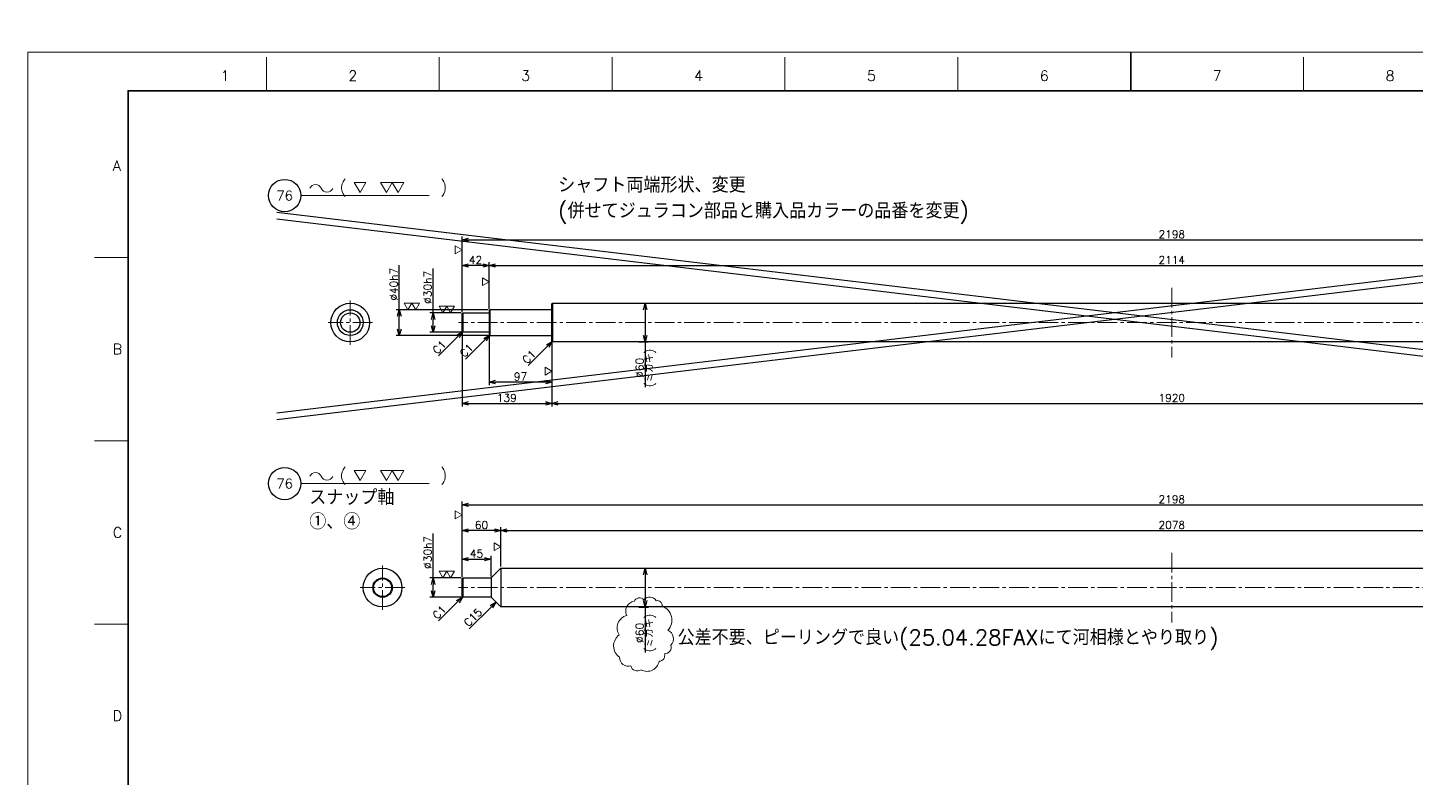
# Model space of a CAD drawing. Header units: millimetres. Extents: x 0 to 7488, y -19 to 4184.
# Drawn here: x 0 to 2149, y 1208 to 2369 of the extents above; entities that cross this region are included whole.
import ezdxf
from ezdxf import colors
from ezdxf.entities.mleader import LeaderData, LeaderLine
from ezdxf.enums import TextEntityAlignment as Align
from ezdxf.math import Vec2, Vec3

# ---------------------------------------------------------------- set-up
doc = ezdxf.new("R2010")
doc.units = ezdxf.units.MM
doc.header["$LTSCALE"] = 1.6
doc.header["$PDMODE"] = 99
doc.header["$PDSIZE"] = 1
doc.linetypes.add('CENTER2', pattern=[28.575, 19.05, -3.175, 3.175, -3.175])
for name, color, linetype, lineweight in [('01_NORMAL', 7, 'Continuous', 25), ('02_SLIM', 4, 'Continuous', 13), ('05_CENTER', 4, 'CENTER2', 13), ('07_TEXT', 3, 'Continuous', 13), ('08_DIM', 3, 'Continuous', 13), ('90_FRAME', 5, 'Continuous', 35)]:
    doc.layers.add(name, color=color, linetype=linetype, lineweight=lineweight)
doc.layers.add('91_BLANK', color=5, linetype='Continuous', lineweight=0, plot=False)
doc.styles.add('KSS_TXT', font='txt.shx', dxfattribs={"bigfont": 'extfont2.shx'})
doc.styles.get("Standard").update_dxf_attribs({"font": 'txt.shx', "bigfont": 'extfont2.shx'})
doc.dimstyles.new('KSS_DIM', dxfattribs={"dimscale": 4, "dimtxt": 3, "dimasz": 2.5, "dimexe": 1.25, "dimexo": 0.625, "dimtad": 1, "dimdsep": 46, "dimtxsty": 'KSS_TXT', "dimblk": 'OPEN30', "dimcen": 0, "dimazin": 2, "dimtfac": 0.75, "dimtmove": 0, "dimatfit": 3, "dimldrblk": 'OPEN30', "dimfxl": 1.25, "dimtolj": 1, "dimarcsym": 0})

# ---------------------------------------------------------------- blocks, each defined once
blk = doc.blocks.new('_Open30')
at = {"color": 0, "linetype": 'ByBlock', "lineweight": -2}
for p, q in [((-1, 0.27), (0, 0)), ((0, 0), (-1, -0.27)), ((0, 0), (-1, 0))]:
    blk.add_line(p, q, dxfattribs=at)
blk = doc.blocks.new('*D176')
at = {"layer": '08_DIM', "color": 0, "lineweight": -2, "transparency": 16777216}
for p, q in [((714.6, 1891.1), (714.6, 1815.6)), ((811.6, 1881.1), (811.6, 1815.6)), ((801.6, 1820.6), (724.6, 1820.6))]:
    blk.add_line(p, q, dxfattribs=at)
at = {"layer": 'Defpoints', "color": 0, "transparency": 16777216}
for p in [(714.6, 1893.6), (811.6, 1883.6), (714.6, 1820.6)]:
    blk.add_point(p, dxfattribs=at)
at = {"layer": '08_DIM', "color": 0, "lineweight": -2, "transparency": 16777216, "xscale": 10, "yscale": 10, "zscale": 10, "rotation": 180}
blk.add_blockref('_Open30', (714.6, 1820.6), dxfattribs=at)
at = {"layer": '08_DIM', "color": 0, "lineweight": -2, "transparency": 16777216, "xscale": 10, "yscale": 10, "zscale": 10}
blk.add_blockref('_Open30', (811.6, 1820.6), dxfattribs=at)
at = {"layer": '08_DIM', "color": 0, "transparency": 16777216, "insert": (763.1, 1829.1), "char_height": 12, "attachment_point": 5, "style": 'KSS_TXT'}
blk.add_mtext('\\A1;97', dxfattribs=at)
blk = doc.blocks.new('*D177')
at = {"layer": '08_DIM', "color": 0, "lineweight": -2, "transparency": 16777216}
for p, q in [((672.6, 1929.1), (672.6, 2006.2)), ((704.6, 2001.2), (682.6, 2001.2)), ((714.6, 1934.1), (714.6, 2006.2))]:
    blk.add_line(p, q, dxfattribs=at)
at = {"layer": 'Defpoints', "color": 0, "transparency": 16777216}
for p in [(672.6, 2001.2), (672.6, 1926.6), (714.6, 1931.6)]:
    blk.add_point(p, dxfattribs=at)
at = {"layer": '08_DIM', "color": 0, "lineweight": -2, "transparency": 16777216, "xscale": 10, "yscale": 10, "zscale": 10, "rotation": 180}
blk.add_blockref('_Open30', (672.6, 2001.2), dxfattribs=at)
at = {"layer": '08_DIM', "color": 0, "lineweight": -2, "transparency": 16777216, "xscale": 10, "yscale": 10, "zscale": 10}
blk.add_blockref('_Open30', (714.6, 2001.2), dxfattribs=at)
at = {"layer": '08_DIM', "color": 0, "transparency": 16777216, "insert": (693.6, 2009.7), "char_height": 12, "attachment_point": 5, "style": 'KSS_TXT'}
blk.add_mtext('\\A1;42', dxfattribs=at)
blk = doc.blocks.new('*D178')
at = {"layer": '08_DIM', "color": 0, "lineweight": -2, "transparency": 16777216}
for p, q in [((672.6, 1896.1), (672.6, 1782.5)), ((811.6, 1881.1), (811.6, 1782.5)), ((682.6, 1787.5), (801.6, 1787.5))]:
    blk.add_line(p, q, dxfattribs=at)
at = {"layer": 'Defpoints', "color": 0, "transparency": 16777216}
for p in [(672.6, 1898.6), (811.6, 1883.6), (811.6, 1787.5)]:
    blk.add_point(p, dxfattribs=at)
at = {"layer": '08_DIM', "color": 0, "lineweight": -2, "transparency": 16777216, "xscale": 10, "yscale": 10, "zscale": 10, "rotation": 180}
blk.add_blockref('_Open30', (672.6, 1787.5), dxfattribs=at)
at = {"layer": '08_DIM', "color": 0, "lineweight": -2, "transparency": 16777216, "xscale": 10, "yscale": 10, "zscale": 10}
blk.add_blockref('_Open30', (811.6, 1787.5), dxfattribs=at)
at = {"layer": '08_DIM', "color": 0, "transparency": 16777216, "insert": (742.1, 1796), "char_height": 12, "attachment_point": 5, "style": 'KSS_TXT'}
blk.add_mtext('\\A1;139', dxfattribs=at)
blk = doc.blocks.new('*D179')
at = {"layer": '08_DIM', "color": 0, "lineweight": -2, "transparency": 16777216}
for p, q in [((672.6, 1929.1), (672.6, 2045.9)), ((2870.6, 1929.1), (2870.6, 2045.9)), ((682.6, 2040.9), (2860.6, 2040.9))]:
    blk.add_line(p, q, dxfattribs=at)
at = {"layer": 'Defpoints', "color": 0, "transparency": 16777216}
for p in [(2870.6, 2040.9), (672.6, 1926.6), (2870.6, 1926.6)]:
    blk.add_point(p, dxfattribs=at)
at = {"layer": '08_DIM', "color": 0, "lineweight": -2, "transparency": 16777216, "xscale": 10, "yscale": 10, "zscale": 10, "rotation": 180}
blk.add_blockref('_Open30', (672.6, 2040.9), dxfattribs=at)
at = {"layer": '08_DIM', "color": 0, "lineweight": -2, "transparency": 16777216, "xscale": 10, "yscale": 10, "zscale": 10}
blk.add_blockref('_Open30', (2870.6, 2040.9), dxfattribs=at)
at = {"layer": '08_DIM', "color": 0, "transparency": 16777216, "insert": (1771.6, 2049.4), "char_height": 12, "attachment_point": 5, "style": 'KSS_TXT'}
blk.add_mtext('\\A1;2198', dxfattribs=at)
blk = doc.blocks.new('*D180')
at = {"layer": '08_DIM', "color": 0, "lineweight": -2, "transparency": 16777216}
for p, q in [((811.6, 1881.1), (811.6, 1782.5)), ((2731.6, 1881.1), (2731.6, 1782.5)), ((821.6, 1787.5), (2721.6, 1787.5))]:
    blk.add_line(p, q, dxfattribs=at)
at = {"layer": 'Defpoints', "color": 0, "transparency": 16777216}
for p in [(811.6, 1883.6), (2731.6, 1883.6), (2731.6, 1787.5)]:
    blk.add_point(p, dxfattribs=at)
at = {"layer": '08_DIM', "color": 0, "lineweight": -2, "transparency": 16777216, "xscale": 10, "yscale": 10, "zscale": 10, "rotation": 180}
blk.add_blockref('_Open30', (811.6, 1787.5), dxfattribs=at)
at = {"layer": '08_DIM', "color": 0, "lineweight": -2, "transparency": 16777216, "xscale": 10, "yscale": 10, "zscale": 10}
blk.add_blockref('_Open30', (2731.6, 1787.5), dxfattribs=at)
at = {"layer": '08_DIM', "color": 0, "transparency": 16777216, "insert": (1771.6, 1796), "char_height": 12, "attachment_point": 5, "style": 'KSS_TXT'}
blk.add_mtext('\\A1;1920', dxfattribs=at)
blk = doc.blocks.new('*D181')
at = {"layer": '08_DIM', "color": 0, "lineweight": -2, "transparency": 16777216}
for p, q in [((627.9, 1927.6), (627.9, 1996.6)), ((671.1, 1927.6), (622.9, 1927.6)), ((627.9, 1907.6), (627.9, 1917.6)), ((671.1, 1897.6), (622.9, 1897.6))]:
    blk.add_line(p, q, dxfattribs=at)
at = {"layer": 'Defpoints', "color": 0, "transparency": 16777216}
for p in [(627.9, 1927.6), (673.6, 1927.6), (673.6, 1897.6)]:
    blk.add_point(p, dxfattribs=at)
at = {"layer": '08_DIM', "color": 0, "lineweight": -2, "transparency": 16777216, "xscale": 10, "yscale": 10, "zscale": 10}
for p, rotation in [((627.9, 1927.6), 90), ((627.9, 1897.6), 270)]:
    blk.add_blockref('_Open30', p, dxfattribs=dict(at, rotation=rotation))
at = {"layer": '08_DIM', "color": 0, "transparency": 16777216, "insert": (619.4, 1967.1), "char_height": 12, "attachment_point": 5, "rotation": 90, "style": 'KSS_TXT'}
blk.add_mtext('\\A1;%%C30h7', dxfattribs=at)
blk = doc.blocks.new('*D182')
at = {"layer": '08_DIM', "color": 0, "lineweight": -2, "transparency": 16777216}
for p, q in [((575.4, 1932.6), (575.4, 2001.6)), ((713.1, 1932.6), (570.4, 1932.6)), ((575.4, 1902.6), (575.4, 1922.6)), ((713.1, 1892.6), (570.4, 1892.6))]:
    blk.add_line(p, q, dxfattribs=at)
at = {"layer": 'Defpoints', "color": 0, "transparency": 16777216}
for p in [(575.4, 1932.6), (715.6, 1932.6), (715.6, 1892.6)]:
    blk.add_point(p, dxfattribs=at)
at = {"layer": '08_DIM', "color": 0, "lineweight": -2, "transparency": 16777216, "xscale": 10, "yscale": 10, "zscale": 10}
for p, rotation in [((575.4, 1932.6), 90), ((575.4, 1892.6), 270)]:
    blk.add_blockref('_Open30', p, dxfattribs=dict(at, rotation=rotation))
at = {"layer": '08_DIM', "color": 0, "transparency": 16777216, "insert": (566.9, 1972.1), "char_height": 12, "attachment_point": 5, "rotation": 90, "style": 'KSS_TXT'}
blk.add_mtext('\\A1;%%C40h7', dxfattribs=at)
blk = doc.blocks.new('*D183')
at = {"layer": '08_DIM', "color": 0, "lineweight": -2, "transparency": 16777216}
for p, q in [((946.4, 1942.6), (961.1, 1942.6)), ((956.1, 1932.6), (956.1, 1892.6)), ((946.4, 1882.6), (961.1, 1882.6)), ((956.1, 1882.6), (956.1, 1812.4))]:
    blk.add_line(p, q, dxfattribs=at)
at = {"layer": 'Defpoints', "color": 0, "transparency": 16777216}
for p in [(943.9, 1942.6), (943.9, 1882.6), (956.1, 1882.6)]:
    blk.add_point(p, dxfattribs=at)
at = {"layer": '08_DIM', "color": 0, "lineweight": -2, "transparency": 16777216, "xscale": 10, "yscale": 10, "zscale": 10}
for p, rotation in [((956.1, 1942.6), 90), ((956.1, 1882.6), 270)]:
    blk.add_blockref('_Open30', p, dxfattribs=dict(at, rotation=rotation))
at = {"layer": '08_DIM', "color": 0, "transparency": 16777216, "char_height": 12, "attachment_point": 5, "rotation": 90, "style": 'KSS_TXT'}
for s, insert in [('\\A1;%%C60', (947.6, 1842.5)), ('\\A1;(ミガキ)', (964.6, 1842.5))]:
    blk.add_mtext(s, dxfattribs=dict(at, insert=insert))
blk = doc.blocks.new('*D184')
at = {"layer": '08_DIM', "color": 0, "lineweight": -2, "transparency": 16777216}
blk.add_line((666, 1891), (636, 1861), dxfattribs=at)
at = {"layer": 'Defpoints', "color": 0, "transparency": 16777216}
for p in [(673.1, 1898.1), (627.9, 1852.9), (627.9, 1852.9)]:
    blk.add_point(p, dxfattribs=at)
at = {"layer": '08_DIM', "color": 0, "lineweight": -2, "transparency": 16777216, "xscale": 10, "yscale": 10, "zscale": 10, "rotation": 44.99999999999979}
blk.add_blockref('_Open30', (673.1, 1898.1), dxfattribs=at)
at = {"layer": '08_DIM', "color": 0, "transparency": 16777216, "insert": (637.4, 1874.4), "char_height": 12, "attachment_point": 5, "rotation": 45, "style": 'KSS_TXT'}
blk.add_mtext('\\A1;C1', dxfattribs=at)
blk = doc.blocks.new('p1ba02')
for p, q in [((-1.5, 2.6), (1.5, 2.6)), ((0, 0), (-1.5, 2.6)), ((1.5, 2.6), (0, 0)), ((3, 0), (1.5, 2.6)), ((1.5, 2.6), (4.5, 2.6)), ((4.5, 2.6), (3, 0))]:
    blk.add_line(p, q)
blk = doc.blocks.new('p1ba01')
for p, q in [((0, 0), (-1.5, 2.6)), ((-1.5, 2.6), (1.5, 2.6)), ((1.5, 2.6), (0, 0))]:
    blk.add_line(p, q)
blk = doc.blocks.new('*D185')
at = {"layer": '08_DIM', "color": 0, "lineweight": -2, "transparency": 16777216}
blk.add_line((708, 1886), (678, 1856), dxfattribs=at)
at = {"layer": 'Defpoints', "color": 0, "transparency": 16777216}
for p in [(715.1, 1893.1), (669.9, 1847.9), (669.9, 1847.9)]:
    blk.add_point(p, dxfattribs=at)
at = {"layer": '08_DIM', "color": 0, "lineweight": -2, "transparency": 16777216, "xscale": 10, "yscale": 10, "zscale": 10, "rotation": 44.99999999999979}
blk.add_blockref('_Open30', (715.1, 1893.1), dxfattribs=at)
at = {"layer": '08_DIM', "color": 0, "transparency": 16777216, "insert": (679.4, 1869.4), "char_height": 12, "attachment_point": 5, "rotation": 45, "style": 'KSS_TXT'}
blk.add_mtext('\\A1;C1', dxfattribs=at)
blk = doc.blocks.new('*D186')
at = {"layer": '08_DIM', "color": 0, "lineweight": -2, "transparency": 16777216}
blk.add_line((805, 1876), (775, 1846), dxfattribs=at)
at = {"layer": 'Defpoints', "color": 0, "transparency": 16777216}
for p in [(812.1, 1883.1), (766.9, 1837.9), (766.9, 1837.9)]:
    blk.add_point(p, dxfattribs=at)
at = {"layer": '08_DIM', "color": 0, "lineweight": -2, "transparency": 16777216, "xscale": 10, "yscale": 10, "zscale": 10, "rotation": 44.99999999999969}
blk.add_blockref('_Open30', (812.1, 1883.1), dxfattribs=at)
at = {"layer": '08_DIM', "color": 0, "transparency": 16777216, "insert": (776.4, 1859.4), "char_height": 12, "attachment_point": 5, "rotation": 45, "style": 'KSS_TXT'}
blk.add_mtext('\\A1;C1', dxfattribs=at)
blk = doc.blocks.new('AM_BALLOON1')
at = {"transparency": 16777216}
blk.add_circle((0, 0), 5, dxfattribs=at)
blk.add_attdef('B_NUMBER', text='', height=3, dxfattribs=at).set_placement((0, 0), align=Align.MIDDLE_CENTER)
blk = doc.blocks.new('_OPEN')
at = {"color": 0, "linetype": 'ByBlock'}
for p, q in [((-1, 0.17), (0, 0)), ((0, 0), (-1, -0.17)), ((0, 0), (-1, 0))]:
    blk.add_line(p, q, dxfattribs=at)
blk = doc.blocks.new('p1ba05')
for centre, start, end in [((-2.95, 0.29), 24.2276, 155.5758), ((0, 1.62), 204.2276, 335.5758)]:
    blk.add_arc(centre, 1.62, start, end)
blk = doc.blocks.new('*D195')
at = {"layer": '08_DIM', "color": 0, "lineweight": -2, "transparency": 16777216}
for p, q in [((714.6, 1934.1), (714.6, 2006.2)), ((724.6, 2001.2), (2818.6, 2001.2)), ((2828.6, 1934.1), (2828.6, 2006.2))]:
    blk.add_line(p, q, dxfattribs=at)
at = {"layer": 'Defpoints', "color": 0, "transparency": 16777216}
for p in [(2828.6, 2001.2), (714.6, 1931.6), (2828.6, 1931.6)]:
    blk.add_point(p, dxfattribs=at)
at = {"layer": '08_DIM', "color": 0, "lineweight": -2, "transparency": 16777216, "xscale": 10, "yscale": 10, "zscale": 10, "rotation": 180}
blk.add_blockref('_Open30', (714.6, 2001.2), dxfattribs=at)
at = {"layer": '08_DIM', "color": 0, "lineweight": -2, "transparency": 16777216, "xscale": 10, "yscale": 10, "zscale": 10}
blk.add_blockref('_Open30', (2828.6, 2001.2), dxfattribs=at)
at = {"layer": '08_DIM', "color": 0, "transparency": 16777216, "insert": (1771.6, 2009.7), "char_height": 12, "attachment_point": 5, "style": 'KSS_TXT'}
blk.add_mtext('\\A1;2114', dxfattribs=at)
blk = doc.blocks.new('*D420')
at = {"layer": '08_DIM', "color": 0, "lineweight": -2, "transparency": 16777216}
for p, q in [((672.6, 1518.6), (672.6, 1595.7)), ((722.6, 1590.7), (682.6, 1590.7)), ((732.6, 1534.6), (732.6, 1595.7))]:
    blk.add_line(p, q, dxfattribs=at)
at = {"layer": 'Defpoints', "color": 0, "transparency": 16777216}
for p in [(672.6, 1590.7), (732.6, 1532.1), (672.6, 1516.1)]:
    blk.add_point(p, dxfattribs=at)
at = {"layer": '08_DIM', "color": 0, "lineweight": -2, "transparency": 16777216, "xscale": 10, "yscale": 10, "zscale": 10, "rotation": 180}
blk.add_blockref('_Open30', (672.6, 1590.7), dxfattribs=at)
at = {"layer": '08_DIM', "color": 0, "lineweight": -2, "transparency": 16777216, "xscale": 10, "yscale": 10, "zscale": 10}
blk.add_blockref('_Open30', (732.6, 1590.7), dxfattribs=at)
at = {"layer": '08_DIM', "color": 0, "transparency": 16777216, "insert": (702.6, 1599.2), "char_height": 12, "attachment_point": 5, "style": 'KSS_TXT'}
blk.add_mtext('\\A1;60', dxfattribs=at)
blk = doc.blocks.new('*D421')
at = {"layer": '08_DIM', "color": 0, "lineweight": -2, "transparency": 16777216}
for p, q in [((672.6, 1518.6), (672.6, 1551.3)), ((717.6, 1519.6), (717.6, 1551.3)), ((682.6, 1546.3), (707.6, 1546.3))]:
    blk.add_line(p, q, dxfattribs=at)
at = {"layer": 'Defpoints', "color": 0, "transparency": 16777216}
for p in [(717.6, 1546.3), (672.6, 1516.1), (717.6, 1517.1)]:
    blk.add_point(p, dxfattribs=at)
at = {"layer": '08_DIM', "color": 0, "lineweight": -2, "transparency": 16777216, "xscale": 10, "yscale": 10, "zscale": 10, "rotation": 180}
blk.add_blockref('_Open30', (672.6, 1546.3), dxfattribs=at)
at = {"layer": '08_DIM', "color": 0, "lineweight": -2, "transparency": 16777216, "xscale": 10, "yscale": 10, "zscale": 10}
blk.add_blockref('_Open30', (717.6, 1546.3), dxfattribs=at)
at = {"layer": '08_DIM', "color": 0, "transparency": 16777216, "insert": (695.1, 1554.8), "char_height": 12, "attachment_point": 5, "style": 'KSS_TXT'}
blk.add_mtext('\\A1;45', dxfattribs=at)
blk = doc.blocks.new('*D422')
at = {"layer": '08_DIM', "color": 0, "lineweight": -2, "transparency": 16777216}
for p, q in [((672.6, 1518.6), (672.6, 1635.5)), ((2870.6, 1518.6), (2870.6, 1635.5)), ((682.6, 1630.5), (2860.6, 1630.5))]:
    blk.add_line(p, q, dxfattribs=at)
at = {"layer": 'Defpoints', "color": 0, "transparency": 16777216}
for p in [(2870.6, 1630.5), (672.6, 1516.1), (2870.6, 1516.1)]:
    blk.add_point(p, dxfattribs=at)
at = {"layer": '08_DIM', "color": 0, "lineweight": -2, "transparency": 16777216, "xscale": 10, "yscale": 10, "zscale": 10, "rotation": 180}
blk.add_blockref('_Open30', (672.6, 1630.5), dxfattribs=at)
at = {"layer": '08_DIM', "color": 0, "lineweight": -2, "transparency": 16777216, "xscale": 10, "yscale": 10, "zscale": 10}
blk.add_blockref('_Open30', (2870.6, 1630.5), dxfattribs=at)
at = {"layer": '08_DIM', "color": 0, "transparency": 16777216, "insert": (1771.6, 1639), "char_height": 12, "attachment_point": 5, "style": 'KSS_TXT'}
blk.add_mtext('\\A1;2198', dxfattribs=at)
blk = doc.blocks.new('*D423')
at = {"layer": '08_DIM', "color": 0, "lineweight": -2, "transparency": 16777216}
for p, q in [((627.9, 1517.1), (627.9, 1586.1)), ((671.1, 1517.1), (622.9, 1517.1)), ((627.9, 1497.1), (627.9, 1507.1)), ((671.1, 1487.1), (622.9, 1487.1))]:
    blk.add_line(p, q, dxfattribs=at)
at = {"layer": 'Defpoints', "color": 0, "transparency": 16777216}
for p in [(627.9, 1517.1), (673.6, 1517.1), (673.6, 1487.1)]:
    blk.add_point(p, dxfattribs=at)
at = {"layer": '08_DIM', "color": 0, "lineweight": -2, "transparency": 16777216, "xscale": 10, "yscale": 10, "zscale": 10}
for p, rotation in [((627.9, 1517.1), 90), ((627.9, 1487.1), 270)]:
    blk.add_blockref('_Open30', p, dxfattribs=dict(at, rotation=rotation))
at = {"layer": '08_DIM', "color": 0, "transparency": 16777216, "insert": (619.4, 1556.6), "char_height": 12, "attachment_point": 5, "rotation": 90, "style": 'KSS_TXT'}
blk.add_mtext('\\A1;%%C30h7', dxfattribs=at)
blk = doc.blocks.new('*D424')
at = {"layer": '08_DIM', "color": 0, "lineweight": -2, "transparency": 16777216}
for p, q in [((946.4, 1532.1), (961.1, 1532.1)), ((956.1, 1522.1), (956.1, 1482.1)), ((946.4, 1472.1), (961.1, 1472.1)), ((956.1, 1472.1), (956.1, 1401.9))]:
    blk.add_line(p, q, dxfattribs=at)
at = {"layer": 'Defpoints', "color": 0, "transparency": 16777216}
for p in [(943.9, 1532.1), (943.9, 1472.1), (956.1, 1472.1)]:
    blk.add_point(p, dxfattribs=at)
at = {"layer": '08_DIM', "color": 0, "lineweight": -2, "transparency": 16777216, "xscale": 10, "yscale": 10, "zscale": 10}
for p, rotation in [((956.1, 1532.1), 90), ((956.1, 1472.1), 270)]:
    blk.add_blockref('_Open30', p, dxfattribs=dict(at, rotation=rotation))
at = {"layer": '08_DIM', "color": 0, "transparency": 16777216, "char_height": 12, "attachment_point": 5, "rotation": 90, "style": 'KSS_TXT'}
for s, insert in [('\\A1;%%C60', (947.6, 1432)), ('\\A1;(ミガキ)', (964.6, 1432))]:
    blk.add_mtext(s, dxfattribs=dict(at, insert=insert))
blk = doc.blocks.new('*D425')
at = {"layer": '08_DIM', "color": 0, "lineweight": -2, "transparency": 16777216}
blk.add_line((666, 1480.6), (636, 1450.5), dxfattribs=at)
at = {"layer": 'Defpoints', "color": 0, "transparency": 16777216}
for p in [(673.1, 1487.6), (627.9, 1442.5), (627.9, 1442.5)]:
    blk.add_point(p, dxfattribs=at)
at = {"layer": '08_DIM', "color": 0, "lineweight": -2, "transparency": 16777216, "xscale": 10, "yscale": 10, "zscale": 10, "rotation": 44.99999999999979}
blk.add_blockref('_Open30', (673.1, 1487.6), dxfattribs=at)
at = {"layer": '08_DIM', "color": 0, "transparency": 16777216, "insert": (637.4, 1464), "char_height": 12, "attachment_point": 5, "rotation": 45, "style": 'KSS_TXT'}
blk.add_mtext('\\A1;C1', dxfattribs=at)
blk = doc.blocks.new('*D426')
at = {"layer": '08_DIM', "color": 0, "lineweight": -2, "transparency": 16777216}
blk.add_line((718, 1472.6), (683.7, 1438.3), dxfattribs=at)
at = {"layer": 'Defpoints', "color": 0, "transparency": 16777216}
for p in [(725.1, 1479.6), (679.9, 1434.5), (679.9, 1434.5)]:
    blk.add_point(p, dxfattribs=at)
at = {"layer": '08_DIM', "color": 0, "lineweight": -2, "transparency": 16777216, "xscale": 10, "yscale": 10, "zscale": 10, "rotation": 44.99999999999959}
blk.add_blockref('_Open30', (725.1, 1479.6), dxfattribs=at)
at = {"layer": '08_DIM', "color": 0, "transparency": 16777216, "insert": (689.4, 1456), "char_height": 12, "attachment_point": 5, "rotation": 45, "style": 'KSS_TXT'}
blk.add_mtext('\\A1;C15', dxfattribs=at)
blk = doc.blocks.new('*D432')
at = {"layer": '08_DIM', "color": 0, "lineweight": -2, "transparency": 16777216}
for p, q in [((732.6, 1534.6), (732.6, 1595.7)), ((742.6, 1590.7), (2800.6, 1590.7)), ((2810.6, 1534.6), (2810.6, 1595.7))]:
    blk.add_line(p, q, dxfattribs=at)
at = {"layer": 'Defpoints', "color": 0, "transparency": 16777216}
for p in [(2810.6, 1590.7), (732.6, 1532.1), (2810.6, 1532.1)]:
    blk.add_point(p, dxfattribs=at)
at = {"layer": '08_DIM', "color": 0, "lineweight": -2, "transparency": 16777216, "xscale": 10, "yscale": 10, "zscale": 10, "rotation": 180}
blk.add_blockref('_Open30', (732.6, 1590.7), dxfattribs=at)
at = {"layer": '08_DIM', "color": 0, "lineweight": -2, "transparency": 16777216, "xscale": 10, "yscale": 10, "zscale": 10}
blk.add_blockref('_Open30', (2810.6, 1590.7), dxfattribs=at)
at = {"layer": '08_DIM', "color": 0, "transparency": 16777216, "insert": (1771.6, 1599.2), "char_height": 12, "attachment_point": 5, "style": 'KSS_TXT'}
blk.add_mtext('\\A1;2078', dxfattribs=at)

msp = doc.modelspace()

# ---------------------------------------------------------------- linework, layer by layer
for p, q in [((812.552, 1942.575), (812.552, 1882.575)), ((673.552, 1927.575), (673.552, 1897.575)), ((715.552, 1932.575), (715.552, 1892.575)), ((673.552, 1517.142), (673.552, 1487.142))]:
    msp.add_line(p, q)
at = {"color": 0}
for p, q in [((672.552, 1926.575), (673.552, 1927.575)), ((672.552, 1898.575), (672.552, 1926.575)), ((673.552, 1927.575), (714.552, 1927.575)), ((714.552, 1931.575), (715.552, 1932.575)), ((714.552, 1931.575), (714.552, 1893.575)), ((811.552, 1932.575), (715.552, 1932.575)), ((673.552, 1897.575), (672.552, 1898.575)), ((714.552, 1897.575), (673.552, 1897.575)), ((715.552, 1892.575), (714.552, 1893.575)), ((715.552, 1892.575), (811.552, 1892.575)), ((732.552, 1532.142), (717.552, 1517.142)), ((732.552, 1532.142), (732.552, 1472.142)), ((672.552, 1516.142), (673.552, 1517.142)), ((672.552, 1488.142), (672.552, 1516.142)), ((673.552, 1517.142), (717.552, 1517.142)), ((717.552, 1517.142), (717.552, 1487.142)), ((673.552, 1487.142), (672.552, 1488.142)), ((717.552, 1487.142), (673.552, 1487.142)), ((717.552, 1487.142), (732.552, 1472.142))]:
    msp.add_line(p, q, dxfattribs=at)
for points in [[(812.552, 1882.575), (812.552, 1882.575), (811.552, 1883.575), (811.552, 1941.575), (812.552, 1942.575), (812.552, 1942.575)], [(812.552, 1942.575), (2730.552, 1942.575)], [(2730.552, 1882.575), (812.552, 1882.575)], [(732.552, 1532.142), (2810.552, 1532.142)], [(2810.552, 1472.142), (732.552, 1472.142)]]:
    msp.add_lwpolyline(points, dxfattribs=at)
for centre, radius in [((499.504, 1912.575), 30), ((499.504, 1912.575), 20), ((549.504, 1502.142), 30), ((549.504, 1502.142), 14)]:
    msp.add_circle(centre, radius, dxfattribs=at)
at = {"layer": '01_NORMAL', "color": 1}
for p, q in [((385.686, 2083.664), (2984.602, 1772.504)), ((2984.602, 2083.664), (385.686, 1772.504)), ((385.686, 2073.312), (2984.602, 1762.152)), ((2984.602, 2073.312), (385.686, 1762.152))]:
    msp.add_line(p, q, dxfattribs=at)
at = {"layer": '01_NORMAL'}
for centre in [(499.504, 1912.575), (549.504, 1502.142)]:
    msp.add_circle(centre, 15, dxfattribs=at)
at = {"layer": '02_SLIM', "color": 1}
msp.add_lwpolyline([(991.508, 1436, -0.52056705), (996.099, 1413.054, -0.52056705), (985.896, 1399.797, -0.52056705), (977.734, 1388.069, -0.52056705), (950.187, 1374.811, -0.52056705), (933.863, 1380.93, -0.52056705), (916.518, 1394.188, -0.52056705), (916.008, 1428.862, -0.52056705), (927.741, 1458.946, -0.52056705), (938.964, 1480.872, -0.52056705), (954.268, 1483.422, -0.52056705), (973.143, 1481.892, -0.52056705), (982.325, 1473.734, -0.52056705)], format="xyb", close=True, dxfattribs=at)
at = {"layer": '05_CENTER'}
for p, q in [((1771.552, 1966.522), (1771.552, 1858.628)), ((499.504, 1878.111), (499.504, 1947.039)), ((533.969, 1912.575), (465.04, 1912.575)), ((2876.091, 1912.575), (667.014, 1912.575)), ((1771.552, 1556.09), (1771.552, 1448.195)), ((549.504, 1467.678), (549.504, 1536.606)), ((583.969, 1502.142), (515.04, 1502.142)), ((2876.091, 1502.142), (667.014, 1502.142))]:
    msp.add_line(p, q, dxfattribs=at)
at = {"layer": '08_DIM'}
for p, q in [((422.916, 2109.406), (621.549, 2109.406)), ((422.916, 1663.311), (621.549, 1663.311))]:
    msp.add_line(p, q, dxfattribs=at)
at = {"layer": '90_FRAME', "color": 4, "lineweight": 13}
for p, q in [((369.502, 2271.831), (369.502, 2323.679)), ((637.235, 2271.831), (637.235, 2323.679)), ((904.969, 2271.831), (904.969, 2323.679)), ((1172.702, 2271.831), (1172.702, 2323.679)), ((1440.436, 2271.831), (1440.436, 2323.679)), ((1975.903, 2271.831), (1975.903, 2323.679)), ((155.384, 2013.69), (103.536, 2013.69)), ((155.384, 1729.701), (103.536, 1729.701)), ((155.384, 1445.713), (103.536, 1445.713))]:
    msp.add_line(p, q, dxfattribs=at)
at = {"layer": '90_FRAME'}
msp.add_line((1708.17, 2331.679), (1708.17, 2271.831), dxfattribs=at)
msp.add_lwpolyline([(155.384, 51.616), (3260.956, 51.616), (3260.956, 2271.831), (155.384, 2271.831)], close=True, dxfattribs=at)
at = {"layer": '91_BLANK'}
msp.add_lwpolyline([(0, 0), (3312.803, 0), (3312.803, 2331.679), (0, 2331.679)], close=True, dxfattribs=at)

# ---------------------------------------------------------------- block references
at = {"layer": '08_DIM'}
for name, p, xscale, yscale, zscale in [('p1ba01', (514.599, 2114.175), 6, 6, 6), ('p1ba02', (555.488, 2114.175), 6, 6, 6), ('p1ba05', (463.395, 2114.876), 6, 6, 6), ('p1ba02', (588.79, 1932.575), 4, 4, 4), ('p1ba02', (642.952, 1927.575), 4, 4, 4), ('p1ba05', (463.395, 1668.781), 6, 6, 6), ('p1ba01', (514.599, 1668.08), 6, 6, 6), ('p1ba02', (555.488, 1668.08), 6, 6, 6), ('p1ba02', (642.952, 1517.142), 4, 4, 4)]:
    msp.add_blockref(name, p, dxfattribs=dict(at, xscale=xscale, yscale=yscale, zscale=zscale))
at = {"layer": '08_DIM', "yscale": 4, "zscale": 4, "rotation": 90}
for p, xscale in [((672.552, 2025.312), 4), ((714.552, 1975.834), 4), ((811.552, 1837.432), -4), ((672.552, 1614.879), 4), ((732.552, 1565.401), 4)]:
    msp.add_blockref('p1ba01', p, dxfattribs=dict(at, xscale=xscale))

# ---------------------------------------------------------------- texts
at = {"layer": '07_TEXT', "style": 'KSS_TXT'}
for p in [(482.94, 2113.724), (482.94, 1667.628)]:
    msp.add_text('(   \u3000\u3000   )', height=18, dxfattribs=at).set_placement(p)
at = {"layer": '07_TEXT', "color": 1, "ltscale": 2, "char_height": 24, "attachment_point": 1}
for s, width, insert in [('シャフト両端形状、変更\\P(併せてジュラコン部品と購入品カラーの品番を変更)', 745.01293, (821.505, 2137.843)), ('公差不要、ピーリングで良い(25.04.28FAXにて河相様とやり取り)', 1136.67014, (1006.283, 1437.009))]:
    msp.add_mtext_dynamic_manual_height_columns(s, width=width, gutter_width=15, heights=[131.644], dxfattribs=dict(at, insert=insert))
at = {"layer": '07_TEXT', "ltscale": 2, "char_height": 24, "attachment_point": 1}
for s, heights, insert in [('スナップ軸', [21.316], (435.941, 1653.99)), ('①、④', [36.928], (435.958, 1616.469))]:
    msp.add_mtext_dynamic_manual_height_columns(s, width=175.28957, gutter_width=15, heights=heights, dxfattribs=dict(at, insert=insert))
at = {"layer": '90_FRAME', "color": 0, "lineweight": 13, "style": 'KSS_TXT'}
for s, p in [('1', (305.507, 2282.158)), ('2', (503.368, 2282.158)), ('3', (771.102, 2282.158)), ('4', (1038.836, 2282.158)), ('5', (1306.569, 2282.158)), ('6', (1574.303, 2282.158)), ('7', (1842.036, 2282.158)), ('8', (2109.77, 2282.158))]:
    msp.add_text(s, height=16, dxfattribs=at).set_placement(p, align=Align.BOTTOM_CENTER)
for s, p in [('A', (131.829, 2155.685)), ('B', (131.829, 1871.696)), ('C', (131.829, 1587.707)), ('D', (131.829, 1303.718))]:
    msp.add_text(s, height=16, dxfattribs=at).set_placement(p, align=Align.MIDDLE_LEFT)

# ---------------------------------------------------------------- dimensions: what is measured, and where the dimension line sits
at = {"layer": '08_DIM'}
for base, p1, p2, override, picture, middle in [((2870.552, 2040.893), (672.552, 1926.575), (2870.552, 1926.575), {"dimscale": 4, "dimarcsym": 1}, '*D179', (1771.552, 2049.393)), ((672.552, 2001.164), (714.552, 1931.575), (672.552, 1926.575), {"dimarcsym": 1}, '*D177', (693.552, 2009.664)), ((2828.552, 2001.164), (714.552, 1931.575), (2828.552, 1931.575), {"dimarcsym": 1}, '*D195', (1771.552, 2009.664)), ((811.552, 1787.545), (672.552, 1898.575), (811.552, 1883.575), {"dimscale": 4, "dimarcsym": 1}, '*D178', (742.052, 1796.045)), ((714.552, 1820.612), (811.552, 1883.575), (714.552, 1893.575), {"dimscale": 4, "dimarcsym": 1}, '*D176', (763.052, 1829.112)), ((2731.552, 1787.545), (811.552, 1883.575), (2731.552, 1883.575), {"dimscale": 4, "dimarcsym": 1}, '*D180', (1771.552, 1796.045)), ((2870.552, 1630.46), (672.552, 1516.142), (2870.552, 1516.142), {"dimscale": 4, "dimarcsym": 1}, '*D422', (1771.552, 1638.96)), ((672.552, 1590.731), (732.552, 1532.142), (672.552, 1516.142), {"dimarcsym": 1}, '*D420', (702.552, 1599.231)), ((2810.552, 1590.731), (732.552, 1532.142), (2810.552, 1532.142), {"dimarcsym": 1}, '*D432', (1771.552, 1599.231)), ((717.552, 1546.253), (672.552, 1516.142), (717.552, 1517.142), {"dimarcsym": 1}, '*D421', (695.052, 1554.753))]:
    dim = msp.add_linear_dim(base=base, p1=p1, p2=p2, dimstyle='KSS_DIM', override=override, dxfattribs=at)
    dim.commit()
    dim.dimension.update_dxf_attribs({"geometry": picture, "text_midpoint": middle})
for base, p1, p2, text, override, picture, middle in [((575.412, 1932.575), (715.552, 1892.575), (715.552, 1932.575), '%%C<>h7', {"dimscale": 4, "dimarcsym": 1}, '*D182', (566.912, 1972.075)), ((627.93, 1927.575), (673.552, 1897.575), (673.552, 1927.575), '%%C<>h7', {"dimscale": 4, "dimarcsym": 1}, '*D181', (619.43, 1967.075)), ((956.086, 1882.575), (943.882, 1942.575), (943.882, 1882.575), '%%C<>', {"dimscale": 4, "dimpost": '\\X(ミガキ)', "dimarcsym": 1}, '*D183', (956.086, 1842.475)), ((627.93, 1517.142), (673.552, 1487.142), (673.552, 1517.142), '%%C<>h7', {"dimscale": 4, "dimarcsym": 1}, '*D423', (619.43, 1556.642)), ((956.086, 1472.142), (943.882, 1532.142), (943.882, 1472.142), '%%C<>', {"dimscale": 4, "dimpost": '\\X(ミガキ)', "dimarcsym": 1}, '*D424', (956.086, 1432.042))]:
    dim = msp.add_linear_dim(base=base, p1=p1, p2=p2, angle=90, text=text, dimstyle='KSS_DIM', override=override, dxfattribs=at)
    dim.commit()
    dim.dimension.update_dxf_attribs({"geometry": picture, "text_midpoint": middle})
for base, p1, p2, text, picture, middle in [((627.911, 1852.933), (673.052, 1898.075), (627.911, 1852.933), 'C1', '*D184', (643.382, 1868.405)), ((669.911, 1847.933), (715.052, 1893.075), (669.911, 1847.933), 'C1', '*D185', (685.382, 1863.405)), ((766.911, 1837.933), (812.052, 1883.075), (766.911, 1837.933), 'C1', '*D186', (782.382, 1853.405)), ((627.911, 1442.501), (673.052, 1487.642), (627.911, 1442.501), 'C1', '*D425', (643.382, 1457.972)), ((679.911, 1434.501), (725.052, 1479.642), (679.911, 1434.501), 'C15', '*D426', (695.382, 1449.972))]:
    dim = msp.add_linear_dim(base=base, p1=p1, p2=p2, angle=225, text=text, dimstyle='KSS_DIM', override={"dimse1": 1, "dimse2": 1, "dimsd2": 1, "dimarcsym": 1}, dxfattribs=at)
    dim.commit()
    dim.dimension.update_dxf_attribs({"geometry": picture, "text_midpoint": middle, "dimtype": 161})

# ---------------------------------------------------------------- leaders
ml = msp.add_multileader_block('Standard', dxfattribs=at)
ml.set_content('AM_BALLOON1', color=256, scale=5)
ml.set_attribute('B_NUMBER', '114', width=0)
ml.set_leader_properties(color=256, linetype='ByLayer', lineweight=-1)
ml.set_arrow_properties(name='OPEN')
ml.build(insert=Vec2(0, 0))
ml.multileader.update_dxf_attribs({"leader_type": 0, "has_dogleg": 0, "text_right_attachment_type": 6, "dogleg_length": 0, "arrow_head_size": 10, "scale": 2.5, "block_connection_type": 1})
ctx = ml.context
ctx.base_point, ctx.scale, ctx.char_height, ctx.arrow_head_size, ctx.landing_gap_size, ctx.plane_origin = Vec3(3897.447, 3718.961), 2.5, 20, 10, 10, Vec3(3897.447, 3718.961)
ctx.right_attachment, ctx.attachment_type = 6, 1
notes = []
notes.append((ctx, [(0, (0, 0, 0), (0, 0), (1, 0), 1, [])]))
ctx.block.insert = Vec3(3897.447, 3718.961)
ml = msp.add_multileader_block('Standard', dxfattribs=at)
ml.set_content('AM_BALLOON1', color=256, scale=5)
ml.set_attribute('B_NUMBER', '113', width=0)
ml.set_leader_properties(color=256, linetype='ByLayer', lineweight=-1)
ml.set_arrow_properties(name='OPEN')
ml.build(insert=Vec2(0, 0))
ml.multileader.update_dxf_attribs({"leader_type": 0, "has_dogleg": 0, "text_right_attachment_type": 6, "dogleg_length": 0, "arrow_head_size": 10, "scale": 2.5, "block_connection_type": 1})
ctx = ml.context
ctx.base_point, ctx.scale, ctx.char_height, ctx.arrow_head_size, ctx.landing_gap_size, ctx.plane_origin = Vec3(3897.447, 3321.987), 2.5, 20, 10, 10, Vec3(3897.447, 3321.987)
ctx.right_attachment, ctx.attachment_type = 6, 1
notes.append((ctx, [(0, (0, 0, 0), (0, 0), (1, 0), 1, [])]))
ctx.block.insert = Vec3(3897.447, 3321.987)
ml = msp.add_multileader_block('Standard', dxfattribs=at)
ml.set_content('AM_BALLOON1', color=256, scale=5)
ml.set_attribute('B_NUMBER', '76', width=0)
ml.set_leader_properties(color=256, linetype='ByLayer', lineweight=-1)
ml.set_arrow_properties(name='OPEN')
ml.build(insert=Vec2(0, 0))
ml.multileader.update_dxf_attribs({"leader_type": 0, "has_dogleg": 0, "text_right_attachment_type": 6, "dogleg_length": 0, "arrow_head_size": 10, "scale": 2.5, "block_connection_type": 1})
ctx = ml.context
ctx.base_point, ctx.scale, ctx.char_height, ctx.arrow_head_size, ctx.landing_gap_size, ctx.plane_origin = Vec3(3897.447, 2919.185), 2.5, 20, 10, 10, Vec3(3897.447, 2919.185)
ctx.right_attachment, ctx.attachment_type = 6, 1
notes.append((ctx, [(0, (0, 0, 0), (0, 0), (1, 0), 1, [])]))
ctx.block.insert = Vec3(3897.447, 2919.185)
ml = msp.add_multileader_block('Standard', dxfattribs=at)
ml.set_content('AM_BALLOON1', color=256, scale=5)
ml.set_attribute('B_NUMBER', '76', width=0)
ml.set_leader_properties(color=256, linetype='ByLayer', lineweight=-1)
ml.set_arrow_properties(name='OPEN')
ml.build(insert=Vec2(0, 0))
ml.multileader.update_dxf_attribs({"leader_type": 0, "has_dogleg": 0, "text_right_attachment_type": 6, "dogleg_length": 0, "arrow_head_size": 10, "scale": 2.5, "block_connection_type": 1})
ctx = ml.context
ctx.base_point, ctx.scale, ctx.char_height, ctx.arrow_head_size, ctx.landing_gap_size, ctx.plane_origin = Vec3(397.88, 2109.438), 2.5, 20, 10, 10, Vec3(397.88, 2109.438)
ctx.right_attachment, ctx.attachment_type = 6, 1
notes.append((ctx, [(0, (0, 0, 0), (0, 0), (1, 0), 1, [])]))
ctx.block.insert = Vec3(397.88, 2109.438)
ml = msp.add_multileader_block('Standard', dxfattribs=at)
ml.set_content('AM_BALLOON1', color=256, scale=5)
ml.set_attribute('B_NUMBER', '76', width=0)
ml.set_leader_properties(color=256, linetype='ByLayer', lineweight=-1)
ml.set_arrow_properties(name='OPEN')
ml.build(insert=Vec2(0, 0))
ml.multileader.update_dxf_attribs({"leader_type": 0, "has_dogleg": 0, "text_right_attachment_type": 6, "dogleg_length": 0, "arrow_head_size": 10, "scale": 2.5, "block_connection_type": 1})
ctx = ml.context
ctx.base_point, ctx.scale, ctx.char_height, ctx.arrow_head_size, ctx.landing_gap_size, ctx.plane_origin = Vec3(397.88, 1663.343), 2.5, 20, 10, 10, Vec3(397.88, 1663.343)
ctx.right_attachment, ctx.attachment_type = 6, 1
notes.append((ctx, [(0, (0, 0, 0), (0, 0), (1, 0), 1, [])]))
ctx.block.insert = Vec3(397.88, 1663.343)
ml = msp.add_multileader_block('Standard', dxfattribs=at)
ml.set_content('AM_BALLOON1', color=256, scale=5)
ml.set_attribute('B_NUMBER', '114', width=0)
ml.set_leader_properties(color=256, linetype='ByLayer', lineweight=-1)
ml.set_arrow_properties(name='OPEN')
ml.build(insert=Vec2(0, 0))
ml.multileader.update_dxf_attribs({"leader_type": 0, "has_dogleg": 0, "text_right_attachment_type": 6, "dogleg_length": 0, "arrow_head_size": 10, "scale": 2.5, "block_connection_type": 1})
ctx = ml.context
ctx.base_point, ctx.scale, ctx.char_height, ctx.arrow_head_size, ctx.landing_gap_size, ctx.plane_origin = Vec3(3897.447, 1476.28), 2.5, 20, 10, 10, Vec3(3897.447, 1476.28)
ctx.right_attachment, ctx.attachment_type = 6, 1
notes.append((ctx, [(0, (0, 0, 0), (0, 0), (1, 0), 1, [])]))
ctx.block.insert = Vec3(3897.447, 1476.28)
for ctx, leaders in notes:
    for number, flags, end, landing, length, lines in leaders:
        leader = LeaderData()
        leader.index, (leader.has_last_leader_line, leader.has_dogleg_vector, leader.attachment_direction) = number, flags
        leader.last_leader_point, leader.dogleg_vector, leader.dogleg_length = Vec3(end), Vec3(landing), length
        for number, points, colour, breaks in lines:
            line = LeaderLine()
            line.index, line.vertices, line.color, line.breaks = number, Vec3.list(points), colors.encode_raw_color(colour), breaks
            leader.lines.append(line)
        ctx.leaders.append(leader)

doc.saveas('drawing.dxf')
